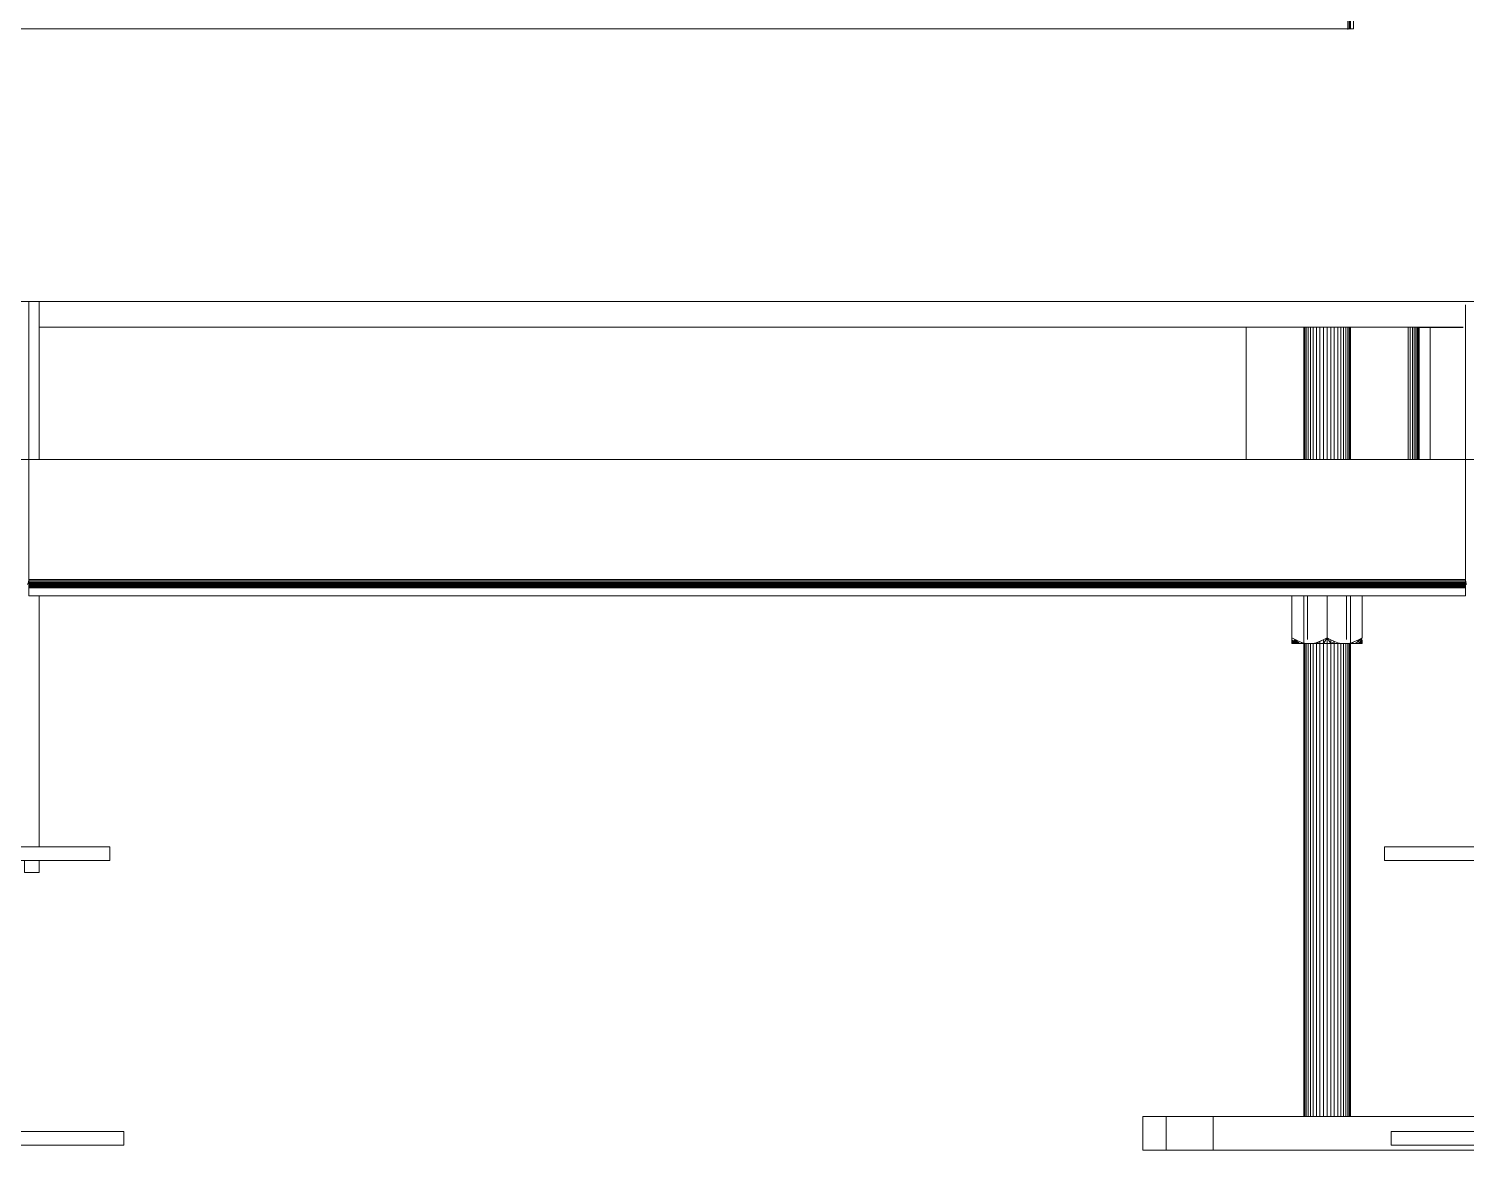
# Model space of a CAD drawing. Header units: centimetres. Extents: x -336 to 16318, y -437 to 1921.
# Drawn here: x 5753.01 to 5792.03, y 94 to 124.44 of the extents above; entities that cross this region are included whole.
import ezdxf

# ---------------------------------------------------------------- set-up
doc = ezdxf.new("R2010")
doc.units = ezdxf.units.CM
doc.layers.add('M-EQPM', color=7, linetype='Continuous', lineweight=9)

# ---------------------------------------------------------------- blocks, each defined once
blk = doc.blocks.new('EQ-07-003 - EQ-07-003_dwg_Agrupar_499-1581494-Section 6')
at = {"layer": 'M-EQPM', "color": 136, "true_color": 0x007f7f}
for p, q in [((5786.048, 116.341), (5786.048, 112.746)), ((5786.048, 116.341), (5786.048, 112.746)), ((5786.048, 116.341), (5786.048, 112.746)), ((5790.451, 116.341), (5790.448, 112.746)), ((5790.448, 116.341), (5790.448, 112.746)), ((5790.448, 112.746), (5790.448, 116.341)), ((5790.448, 116.341), (5790.448, 112.746)), ((5790.448, 112.746), (5790.451, 116.341)), ((5790.451, 116.341), (5790.448, 112.746)), ((5790.508, 116.341), (5790.507, 112.746)), ((5790.507, 112.746), (5790.508, 116.341)), ((5790.508, 116.341), (5790.507, 112.746)), ((5790.563, 116.341), (5790.564, 112.746)), ((5790.564, 112.746), (5790.563, 116.341)), ((5790.564, 112.746), (5790.563, 116.341)), ((5790.566, 116.341), (5790.564, 112.746)), ((5790.566, 116.341), (5790.564, 112.746)), ((5790.564, 112.746), (5790.566, 116.341)), ((5790.616, 116.341), (5790.616, 112.746)), ((5790.616, 116.341), (5790.616, 112.746)), ((5790.616, 116.341), (5790.616, 112.746)), ((5790.659, 116.341), (5790.66, 112.746)), ((5790.66, 112.746), (5790.659, 116.341)), ((5790.659, 116.341), (5790.66, 112.746)), ((5790.694, 116.341), (5790.696, 112.746)), ((5790.696, 112.746), (5790.694, 116.341)), ((5790.694, 116.341), (5790.696, 112.746)), ((5790.722, 116.341), (5790.724, 112.746)), ((5790.724, 112.746), (5790.722, 116.341)), ((5790.722, 116.341), (5790.724, 112.746)), ((5790.738, 116.341), (5790.742, 112.746)), ((5790.742, 112.746), (5790.738, 116.341)), ((5790.738, 116.341), (5790.742, 112.746)), ((5790.748, 116.331), (5791.048, 116.331)), ((5790.748, 116.331), (5790.748, 112.746)), ((5791.048, 116.331), (5790.748, 116.331)), ((5791.945, 116.331), (5791.048, 116.331)), ((5791.048, 116.331), (5791.048, 112.746)), ((5791.048, 116.331), (5791.048, 112.746)), ((5791.945, 116.331), (5791.048, 116.331)), ((5791.048, 116.331), (5791.048, 112.746))]:
    blk.add_line(p, q, dxfattribs=at)
at = {"layer": 'M-EQPM', "color": 136, "true_color": 0x007f7f, "flags": 128}
for points in [[(5791.048, 112.746), (5791.048, 116.331), (5790.748, 116.331)], [(5791.048, 112.746), (5791.048, 116.331), (5791.945, 116.331)]]:
    blk.add_lwpolyline(points, dxfattribs=at)
blk.add_lwpolyline([(5790.748, 112.746), (5790.748, 116.331)], close=True, dxfattribs=at)
blk = doc.blocks.new('EQ-07-003 - EQ-07-003_dwg_Agrupar_724-1581502-Section 6')
at = {"layer": 'M-EQPM', "color": 136, "true_color": 0x007f7f}
for p, q in [((5788.814, 130.606), (5788.814, 124.418)), ((5788.852, 130.606), (5788.852, 124.423)), ((5788.875, 130.606), (5788.875, 124.426)), ((5788.883, 130.606), (5788.883, 124.427)), ((5788.883, 124.427), (5788.883, 130.606)), ((5788.883, 124.427), (5788.883, 130.606)), ((5787.613, 116.341), (5787.613, 112.746)), ((5787.613, 116.341), (5787.613, 112.746)), ((5787.613, 116.341), (5787.613, 112.746)), ((5787.621, 116.341), (5787.621, 112.746)), ((5787.621, 112.746), (5787.621, 116.341)), ((5787.621, 116.341), (5787.621, 112.746)), ((5787.644, 116.341), (5787.644, 112.746)), ((5787.644, 112.746), (5787.644, 116.341)), ((5787.644, 116.341), (5787.644, 112.746)), ((5787.682, 116.341), (5787.682, 112.746)), ((5787.682, 116.341), (5787.682, 112.746)), ((5787.682, 112.746), (5787.682, 116.341)), ((5787.734, 116.341), (5787.734, 112.746)), ((5787.734, 112.746), (5787.734, 116.341)), ((5787.734, 116.341), (5787.734, 112.746)), ((5787.799, 116.341), (5787.799, 112.746)), ((5787.799, 116.341), (5787.799, 112.746)), ((5787.799, 112.746), (5787.799, 116.341)), ((5787.875, 116.341), (5787.875, 112.746)), ((5787.875, 112.746), (5787.875, 116.341)), ((5787.875, 116.341), (5787.875, 112.746)), ((5787.96, 116.341), (5787.96, 112.746)), ((5787.96, 112.746), (5787.96, 116.341)), ((5787.96, 116.341), (5787.96, 112.746)), ((5788.052, 116.341), (5788.052, 112.746)), ((5788.052, 116.341), (5788.052, 112.746)), ((5788.052, 112.746), (5788.052, 116.341)), ((5788.149, 116.341), (5788.149, 112.746)), ((5788.149, 112.746), (5788.149, 116.341)), ((5788.149, 116.341), (5788.149, 112.746)), ((5788.248, 116.341), (5788.248, 112.746)), ((5788.248, 116.341), (5788.248, 112.746)), ((5788.248, 112.746), (5788.248, 116.341)), ((5788.347, 116.341), (5788.347, 112.746)), ((5788.347, 112.746), (5788.347, 116.341)), ((5788.347, 116.341), (5788.347, 112.746)), ((5788.444, 116.341), (5788.444, 112.746)), ((5788.444, 112.746), (5788.444, 116.341)), ((5788.444, 116.341), (5788.444, 112.746)), ((5788.536, 116.341), (5788.536, 112.746)), ((5788.536, 116.341), (5788.536, 112.746)), ((5788.536, 112.746), (5788.536, 116.341)), ((5788.621, 116.341), (5788.621, 112.746)), ((5788.621, 112.746), (5788.621, 116.341)), ((5788.621, 116.341), (5788.621, 112.746)), ((5788.697, 116.341), (5788.697, 112.746)), ((5788.697, 116.341), (5788.697, 112.746)), ((5788.697, 112.746), (5788.697, 116.341)), ((5788.762, 116.341), (5788.762, 112.746)), ((5788.762, 112.746), (5788.762, 116.341)), ((5788.762, 116.341), (5788.762, 112.746)), ((5788.814, 116.341), (5788.814, 112.746)), ((5788.814, 112.746), (5788.814, 116.341)), ((5788.814, 116.341), (5788.814, 112.746)), ((5788.852, 116.341), (5788.852, 112.746)), ((5788.852, 116.341), (5788.852, 112.746)), ((5788.852, 112.746), (5788.852, 116.341)), ((5788.875, 116.341), (5788.875, 112.746)), ((5788.875, 112.746), (5788.875, 116.341)), ((5788.875, 116.341), (5788.875, 112.746)), ((5788.883, 116.341), (5788.883, 112.746)), ((5788.883, 112.746), (5788.883, 116.341)), ((5788.883, 112.746), (5788.883, 116.341)), ((5787.613, 109.046), (5787.613, 94.92)), ((5788.883, 109.046), (5788.883, 94.92)), ((5787.613, 107.77), (5787.613, 94.92)), ((5787.613, 107.77), (5787.613, 94.92)), ((5787.621, 107.768), (5787.621, 94.92)), ((5787.621, 94.92), (5787.621, 107.768)), ((5787.621, 107.768), (5787.621, 94.92)), ((5787.644, 107.764), (5787.644, 94.92)), ((5787.644, 94.92), (5787.644, 107.764)), ((5787.644, 107.764), (5787.644, 94.92)), ((5787.682, 107.756), (5787.682, 94.92)), ((5787.682, 107.756), (5787.682, 94.92)), ((5787.682, 94.92), (5787.682, 107.756)), ((5787.734, 107.753), (5787.734, 94.92)), ((5787.734, 94.92), (5787.734, 107.753)), ((5787.734, 107.753), (5787.734, 94.92)), ((5787.799, 107.752), (5787.799, 94.92)), ((5787.799, 107.752), (5787.799, 94.92)), ((5787.799, 94.92), (5787.799, 107.752)), ((5787.875, 107.759), (5787.875, 94.92)), ((5787.875, 94.92), (5787.875, 107.759)), ((5787.875, 107.759), (5787.875, 94.92)), ((5787.96, 107.777), (5787.96, 94.92)), ((5787.96, 94.92), (5787.96, 107.777)), ((5787.96, 107.777), (5787.96, 94.92)), ((5788.052, 107.813), (5788.052, 94.92)), ((5788.052, 107.813), (5788.052, 94.92)), ((5788.052, 94.92), (5788.052, 107.813)), ((5788.149, 107.849), (5788.149, 94.92)), ((5788.149, 94.92), (5788.149, 107.849)), ((5788.149, 107.849), (5788.149, 94.92)), ((5788.248, 107.907), (5788.248, 94.92)), ((5788.248, 107.907), (5788.248, 94.92)), ((5788.248, 94.92), (5788.248, 107.907)), ((5788.347, 107.849), (5788.347, 94.92)), ((5788.347, 94.92), (5788.347, 107.849)), ((5788.347, 107.849), (5788.347, 94.92)), ((5788.444, 107.806), (5788.444, 94.92)), ((5788.444, 94.92), (5788.444, 107.806)), ((5788.444, 107.806), (5788.444, 94.92)), ((5788.536, 107.776), (5788.536, 94.92)), ((5788.536, 107.776), (5788.536, 94.92)), ((5788.536, 94.92), (5788.536, 107.776)), ((5788.621, 107.759), (5788.621, 94.92)), ((5788.621, 94.92), (5788.621, 107.759)), ((5788.621, 107.759), (5788.621, 94.92)), ((5788.697, 107.752), (5788.697, 94.92)), ((5788.697, 107.752), (5788.697, 94.92)), ((5788.697, 94.92), (5788.697, 107.752)), ((5788.762, 107.753), (5788.762, 94.92)), ((5788.762, 94.92), (5788.762, 107.753)), ((5788.762, 107.753), (5788.762, 94.92)), ((5788.814, 107.756), (5788.814, 94.92)), ((5788.814, 94.92), (5788.814, 107.756)), ((5788.814, 107.756), (5788.814, 94.92)), ((5788.852, 107.764), (5788.852, 94.92)), ((5788.852, 107.764), (5788.852, 94.92)), ((5788.852, 94.92), (5788.852, 107.764)), ((5788.875, 107.768), (5788.875, 94.92)), ((5788.875, 94.92), (5788.875, 107.768)), ((5788.875, 107.768), (5788.875, 94.92)), ((5788.883, 94.92), (5788.883, 107.77)), ((5788.883, 94.92), (5788.883, 107.77))]:
    blk.add_line(p, q, dxfattribs=at)
at = {"layer": 'M-EQPM', "color": 136, "true_color": 0x007f7f, "flags": 128}
for points in [[(5788.757, 130.79), (5788.852, 130.606), (5788.852, 124.423)], [(5788.852, 124.423), (5788.852, 130.606), (5788.875, 130.606)]]:
    blk.add_lwpolyline(points, dxfattribs=at)
for points in [[(5788.814, 124.418), (5788.814, 130.606)], [(5788.875, 124.426), (5788.875, 130.606)]]:
    blk.add_lwpolyline(points, close=True, dxfattribs=at)
blk = doc.blocks.new('EQ-07-003 - EQ-07-003_dwg_Agrupar_726-1581510-Section 6')
at = {"layer": 'M-EQPM', "color": 136, "true_color": 0x007f7f}
for p, q in [((5787.295, 109.046), (5787.295, 107.907)), ((5787.719, 107.863), (5787.719, 109.046)), ((5788.248, 109.046), (5788.248, 107.907)), ((5788.777, 107.863), (5788.777, 109.046)), ((5789.2, 109.046), (5789.2, 107.907)), ((5787.295, 107.907), (5787.398, 107.849)), ((5787.295, 107.907), (5787.295, 107.849)), ((5787.423, 107.75), (5787.295, 107.849)), ((5787.295, 107.849), (5787.295, 107.775)), ((5787.295, 107.806), (5787.295, 107.849)), ((5787.295, 107.806), (5787.295, 107.849)), ((5787.295, 107.775), (5787.295, 107.806)), ((5787.295, 107.756), (5787.295, 107.775)), ((5787.295, 107.756), (5787.295, 107.775)), ((5787.295, 107.75), (5787.295, 107.756)), ((5787.295, 107.75), (5787.295, 107.756)), ((5787.316, 107.75), (5787.295, 107.75)), ((5787.295, 107.75), (5787.316, 107.75)), ((5787.378, 107.75), (5787.316, 107.75)), ((5787.316, 107.75), (5787.378, 107.75)), ((5787.477, 107.75), (5787.353, 107.857)), ((5787.423, 107.75), (5787.353, 107.836)), ((5787.378, 107.75), (5787.353, 107.798)), ((5787.378, 107.75), (5787.398, 107.849)), ((5787.378, 107.75), (5787.423, 107.75)), ((5787.477, 107.75), (5787.378, 107.75)), ((5787.477, 107.75), (5787.398, 107.849)), ((5787.398, 107.849), (5787.495, 107.806)), ((5787.423, 107.75), (5787.477, 107.75)), ((5787.611, 107.75), (5787.477, 107.75)), ((5787.477, 107.75), (5787.611, 107.75)), ((5787.495, 107.806), (5787.589, 107.775)), ((5787.589, 107.775), (5787.68, 107.756)), ((5787.589, 107.775), (5787.68, 107.756)), ((5787.611, 107.75), (5787.772, 107.75)), ((5787.772, 107.75), (5787.68, 107.756)), ((5787.772, 107.75), (5787.863, 107.756)), ((5787.772, 107.75), (5787.954, 107.75)), ((5787.863, 107.756), (5787.955, 107.775)), ((5787.863, 107.756), (5787.955, 107.775)), ((5787.902, 107.75), (5787.99, 107.75)), ((5787.99, 107.75), (5787.902, 107.75)), ((5787.954, 107.75), (5788.148, 107.75)), ((5787.955, 107.775), (5788.145, 107.849)), ((5787.99, 107.75), (5788.083, 107.75)), ((5788.083, 107.75), (5787.99, 107.75)), ((5788.048, 107.806), (5788.145, 107.849)), ((5788.083, 107.75), (5788.182, 107.75)), ((5788.083, 107.75), (5788.182, 107.75)), ((5788.248, 107.907), (5788.145, 107.849)), ((5788.148, 107.75), (5788.248, 107.907)), ((5788.348, 107.75), (5788.148, 107.75)), ((5788.281, 107.75), (5788.182, 107.75)), ((5788.281, 107.75), (5788.182, 107.75)), ((5788.348, 107.75), (5788.248, 107.907)), ((5788.248, 107.907), (5788.351, 107.849)), ((5788.38, 107.75), (5788.281, 107.75)), ((5788.38, 107.75), (5788.281, 107.75)), ((5788.542, 107.75), (5788.348, 107.75)), ((5788.351, 107.849), (5788.448, 107.806)), ((5788.476, 107.75), (5788.38, 107.75)), ((5788.476, 107.75), (5788.38, 107.75)), ((5788.448, 107.806), (5788.541, 107.775)), ((5788.566, 107.75), (5788.476, 107.75)), ((5788.476, 107.75), (5788.566, 107.75)), ((5788.541, 107.775), (5788.633, 107.756)), ((5788.541, 107.775), (5788.633, 107.756)), ((5788.724, 107.75), (5788.542, 107.75)), ((5788.648, 107.75), (5788.566, 107.75)), ((5788.648, 107.75), (5788.566, 107.75)), ((5788.724, 107.75), (5788.633, 107.756)), ((5788.724, 107.75), (5788.816, 107.756)), ((5788.885, 107.75), (5788.724, 107.75)), ((5788.816, 107.756), (5788.907, 107.775)), ((5788.816, 107.756), (5788.907, 107.775)), ((5788.862, 107.75), (5788.828, 107.75)), ((5788.862, 107.75), (5788.828, 107.75)), ((5788.884, 107.75), (5788.885, 107.75)), ((5788.884, 107.75), (5788.885, 107.75)), ((5788.885, 107.75), (5788.884, 107.75)), ((5788.885, 107.75), (5789.019, 107.75)), ((5789.019, 107.75), (5788.885, 107.75)), ((5789.098, 107.849), (5788.907, 107.775)), ((5789.019, 107.75), (5789.2, 107.907)), ((5789.2, 107.907), (5789.019, 107.75)), ((5789.019, 107.75), (5789.118, 107.75)), ((5789.118, 107.75), (5789.019, 107.75)), ((5789.118, 107.75), (5789.019, 107.75)), ((5789.098, 107.849), (5789.2, 107.907)), ((5789.2, 107.907), (5789.098, 107.849)), ((5789.118, 107.75), (5789.098, 107.849)), ((5789.118, 107.75), (5789.2, 107.907)), ((5789.118, 107.75), (5789.2, 107.907)), ((5789.118, 107.75), (5789.18, 107.75)), ((5789.18, 107.75), (5789.118, 107.75)), ((5789.18, 107.75), (5789.2, 107.75)), ((5789.2, 107.75), (5789.18, 107.75)), ((5789.2, 107.775), (5789.2, 107.849)), ((5789.2, 107.806), (5789.2, 107.849)), ((5789.2, 107.775), (5789.2, 107.806)), ((5789.2, 107.756), (5789.2, 107.775)), ((5789.2, 107.756), (5789.2, 107.775)), ((5789.2, 107.75), (5789.2, 107.756)), ((5789.2, 107.75), (5789.2, 107.756))]:
    blk.add_line(p, q, dxfattribs=at)
at = {"layer": 'M-EQPM', "color": 136, "true_color": 0x007f7f, "flags": 128}
for points in [[(5787.295, 109.046), (5787.295, 107.907)], [(5789.2, 109.046), (5789.2, 107.907)]]:
    blk.add_lwpolyline(points, close=True, dxfattribs=at)
for points in [[(5788.148, 107.75), (5788.248, 107.907), (5788.248, 109.046)], [(5788.148, 107.75), (5788.348, 107.75), (5788.248, 107.907), (5788.248, 109.046)], [(5787.295, 107.907), (5787.398, 107.849), (5787.477, 107.75), (5787.495, 107.806)], [(5787.295, 107.806), (5787.295, 107.775), (5787.378, 107.75), (5787.295, 107.806), (5787.295, 107.849), (5787.378, 107.75)], [(5787.295, 107.849), (5787.378, 107.75), (5787.295, 107.806), (5787.316, 107.75), (5787.295, 107.775), (5787.295, 107.806)], [(5787.295, 107.849), (5787.423, 107.75), (5787.353, 107.836)], [(5787.398, 107.849), (5787.378, 107.75), (5787.477, 107.75), (5787.378, 107.75), (5787.316, 107.75), (5787.295, 107.75), (5787.316, 107.75), (5787.378, 107.75), (5787.423, 107.75), (5787.477, 107.75), (5787.611, 107.75), (5787.772, 107.75), (5787.954, 107.75), (5788.148, 107.75), (5788.348, 107.75), (5788.542, 107.75), (5788.724, 107.75), (5788.885, 107.75), (5789.019, 107.75), (5789.118, 107.75), (5789.18, 107.75), (5789.2, 107.75), (5789.18, 107.75), (5789.118, 107.75), (5789.019, 107.75), (5788.885, 107.75), (5788.884, 107.75)], [(5787.295, 107.775), (5787.295, 107.756), (5787.316, 107.75)], [(5787.295, 107.756), (5787.295, 107.775), (5787.316, 107.75), (5787.295, 107.756), (5787.295, 107.75), (5787.295, 107.756)], [(5787.353, 107.857), (5787.477, 107.75), (5787.423, 107.75), (5787.353, 107.836)], [(5787.398, 107.849), (5787.378, 107.75), (5787.353, 107.798)], [(5787.611, 107.75), (5787.477, 107.75), (5787.398, 107.849)], [(5787.589, 107.775), (5787.495, 107.806), (5787.398, 107.849)], [(5787.589, 107.775), (5787.477, 107.75), (5787.495, 107.806)], [(5787.863, 107.756), (5787.772, 107.75), (5787.68, 107.756)], [(5788.048, 107.806), (5787.955, 107.775), (5788.148, 107.75), (5788.118, 107.767)], [(5788.145, 107.849), (5788.248, 107.907), (5788.351, 107.849), (5788.348, 107.75), (5788.448, 107.806)], [(5788.541, 107.775), (5788.448, 107.806), (5788.351, 107.849)], [(5788.816, 107.756), (5788.724, 107.75), (5788.633, 107.756)], [(5789.019, 107.75), (5788.907, 107.775), (5789.001, 107.806)], [(5789.019, 107.75), (5789.118, 107.75), (5789.098, 107.849), (5789.2, 107.907), (5789.118, 107.75), (5789.098, 107.849), (5789.001, 107.806)], [(5789.2, 107.907), (5789.118, 107.75), (5789.2, 107.849), (5789.2, 107.806), (5789.118, 107.75), (5789.2, 107.775), (5789.2, 107.806)], [(5789.18, 107.75), (5789.2, 107.806), (5789.118, 107.75), (5789.2, 107.849)], [(5789.2, 107.775), (5789.2, 107.756), (5789.18, 107.75), (5789.2, 107.775), (5789.2, 107.806), (5789.2, 107.849)], [(5789.2, 107.756), (5789.2, 107.775), (5789.18, 107.75), (5789.2, 107.756), (5789.2, 107.75), (5789.2, 107.756)]]:
    blk.add_lwpolyline(points, dxfattribs=at)
blk = doc.blocks.new('EQ-07-003 - EQ-07-003_dwg_Agrupar_735-1581512-Section 6')
at = {"layer": 'M-EQPM', "color": 136, "true_color": 0x007f7f}
for p, q in [((5783.248, 94.92), (5783.248, 94)), ((5783.248, 94.92), (5793.248, 94.92)), ((5793.248, 94.92), (5783.248, 94.92)), ((5783.891, 94.92), (5783.883, 94.92)), ((5783.891, 94.92), (5783.883, 94.92)), ((5783.883, 94.92), (5783.883, 94)), ((5785.153, 94.92), (5785.145, 94.92)), ((5785.153, 94.92), (5785.145, 94.92)), ((5785.153, 94.92), (5785.153, 94)), ((5793.248, 94.511), (5793.248, 94.92)), ((5793.248, 94.92), (5793.248, 94.511)), ((5793.248, 94), (5793.248, 94.141)), ((5793.248, 94), (5793.248, 94.141)), ((5793.248, 94.141), (5793.248, 94)), ((5783.248, 94), (5793.248, 94)), ((5783.891, 94), (5783.883, 94)), ((5783.891, 94), (5783.883, 94)), ((5785.145, 94), (5785.153, 94)), ((5785.153, 94), (5785.145, 94))]:
    blk.add_line(p, q, dxfattribs=at)
at = {"layer": 'M-EQPM', "color": 136, "true_color": 0x007f7f, "flags": 128}
for points in [[(5793.248, 94.511), (5793.248, 94.92), (5783.248, 94.92), (5783.248, 94)], [(5783.248, 94.92), (5783.248, 94), (5793.248, 94), (5783.248, 94)]]:
    blk.add_lwpolyline(points, dxfattribs=at)
blk = doc.blocks.new('EQ-07-003 - EQ-07-003_dwg_Agrupar_723-1581515-Section 6')
at = {"layer": 'M-EQPM', "color": 136, "true_color": 0x007f7f}
for p, q in [((5787.423, 107.75), (5787.295, 107.849)), ((5787.295, 107.849), (5787.295, 107.782)), ((5787.295, 107.806), (5787.295, 107.781)), ((5787.328, 107.75), (5787.378, 107.75)), ((5787.477, 107.75), (5787.353, 107.857)), ((5787.423, 107.75), (5787.353, 107.836)), ((5787.378, 107.75), (5787.423, 107.75)), ((5787.423, 107.75), (5787.477, 107.75)), ((5787.477, 107.75), (5787.611, 107.75)), ((5788.885, 107.75), (5788.884, 107.75)), ((5788.885, 107.75), (5788.884, 107.75)), ((5789.019, 107.75), (5788.885, 107.75)), ((5789.019, 107.75), (5788.907, 107.775)), ((5789.118, 107.75), (5789.019, 107.75)), ((5789.118, 107.75), (5789.098, 107.849)), ((5789.118, 107.75), (5789.2, 107.907)), ((5789.168, 107.75), (5789.118, 107.75)), ((5789.2, 107.806), (5789.2, 107.849)), ((5789.2, 107.781), (5789.2, 107.806))]:
    blk.add_line(p, q, dxfattribs=at)
at = {"layer": 'M-EQPM', "color": 136, "true_color": 0x007f7f, "flags": 128}
for points in [[(5787.306, 107.772), (5787.378, 107.75), (5787.295, 107.806), (5787.295, 107.849), (5787.378, 107.75)], [(5787.295, 107.849), (5787.423, 107.75), (5787.353, 107.836)], [(5787.611, 107.75), (5787.477, 107.75), (5787.423, 107.75), (5787.378, 107.75), (5787.328, 107.75)], [(5787.353, 107.857), (5787.477, 107.75), (5787.423, 107.75), (5787.353, 107.836)], [(5789.168, 107.75), (5789.118, 107.75), (5789.019, 107.75), (5788.885, 107.75), (5788.884, 107.75)], [(5789.019, 107.75), (5789.118, 107.75), (5789.098, 107.849)], [(5789.2, 107.907), (5789.118, 107.75), (5789.098, 107.849)], [(5789.186, 107.766), (5789.2, 107.806), (5789.118, 107.75), (5789.2, 107.849)], [(5789.2, 107.781), (5789.2, 107.806), (5789.2, 107.849)]]:
    blk.add_lwpolyline(points, dxfattribs=at)
blk = doc.blocks.new('EQ-07-003 - EQ-07-003_dwg_Agrupar_558-1581517-Section 6')
for name in ['EQ-07-003 - EQ-07-003_dwg_Agrupar_499-1581494-Section 6', 'EQ-07-003 - EQ-07-003_dwg_Agrupar_724-1581502-Section 6', 'EQ-07-003 - EQ-07-003_dwg_Agrupar_726-1581510-Section 6', 'EQ-07-003 - EQ-07-003_dwg_Agrupar_723-1581515-Section 6', 'EQ-07-003 - EQ-07-003_dwg_Agrupar_735-1581512-Section 6']:
    blk.add_blockref(name, (0, 0))
blk = doc.blocks.new('EQ-07-003 - EQ-07-003_dwg-1581493-Section 6')
blk.add_blockref('EQ-07-003 - EQ-07-003_dwg_Agrupar_558-1581517-Section 6', (0, 0))
blk = doc.blocks.new('EQ-07-003 - EQ-07-003-1581520-Section 6')
blk.add_blockref('EQ-07-003 - EQ-07-003_dwg-1581493-Section 6', (0, 0))
blk = doc.blocks.new('EQ-07-007 - EQ-07-007_dwg_Agrupar_759-1591872-Section 6')
at = {"layer": 'M-EQPM', "color": 253, "true_color": 0x999999}
for p, q in [((5789.988, 94.511), (5799.988, 94.511)), ((5789.988, 94.511), (5789.988, 94.141)), ((5789.988, 94.141), (5789.988, 94.511)), ((5799.988, 94.511), (5789.988, 94.511)), ((5798.091, 94.511), (5798.083, 94.511)), ((5798.083, 94.141), (5798.083, 94.511)), ((5798.083, 94.511), (5798.091, 94.511)), ((5799.345, 94.511), (5799.353, 94.511)), ((5799.353, 94.511), (5799.345, 94.511)), ((5799.353, 94.141), (5799.353, 94.511)), ((5799.988, 94.141), (5799.988, 94.511)), ((5799.988, 94.141), (5789.988, 94.141)), ((5799.988, 94.141), (5789.988, 94.141)), ((5798.091, 94.141), (5798.083, 94.141)), ((5798.083, 94.141), (5798.091, 94.141)), ((5799.345, 94.141), (5799.353, 94.141)), ((5799.353, 94.141), (5799.345, 94.141))]:
    blk.add_line(p, q, dxfattribs=at)
at = {"layer": 'M-EQPM', "color": 253, "true_color": 0x999999, "flags": 128}
blk.add_lwpolyline([(5799.988, 94.511), (5799.988, 94.141), (5789.988, 94.141), (5789.988, 94.511), (5799.988, 94.511), (5799.988, 94.141)], dxfattribs=at)
blk = doc.blocks.new('EQ-07-007 - EQ-07-007_dwg_Agrupar_744-1591877-Section 6')
at = {"layer": 'M-EQPM', "color": 253, "true_color": 0x999999}
for p, q in [((5753.288, 117.038), (5753.288, 112.746)), ((5753.288, 117.038), (5753.288, 112.746)), ((5753.288, 117.038), (5753.288, 112.746)), ((5791.945, 116.341), (5753.288, 116.341)), ((5753.288, 116.341), (5791.945, 116.341)), ((5791.945, 116.341), (5753.288, 116.341)), ((5753.288, 109.046), (5753.288, 102.238)), ((5753.288, 109.046), (5753.288, 102.238)), ((5753.288, 109.046), (5753.288, 102.238)), ((5753.288, 101.868), (5753.288, 101.541)), ((5753.288, 101.868), (5753.288, 101.541)), ((5753.288, 101.541), (5752.888, 101.541)), ((5753.288, 101.541), (5752.888, 101.541))]:
    blk.add_line(p, q, dxfattribs=at)
at = {"layer": 'M-EQPM', "color": 253, "true_color": 0x999999, "flags": 128}
blk.add_lwpolyline([(5753.288, 101.868), (5753.288, 101.541), (5752.888, 101.541), (5752.888, 101.868)], dxfattribs=at)
blk = doc.blocks.new('EQ-07-007 - EQ-07-007_dwg_Agrupar_746-1591882-Section 6')
at = {"layer": 'M-EQPM', "color": 253, "true_color": 0x999999}
for p, q in [((5745.588, 94.141), (5745.588, 94.511)), ((5745.588, 94.511), (5755.588, 94.511)), ((5755.588, 94.511), (5745.588, 94.511)), ((5746.231, 94.511), (5746.223, 94.511)), ((5746.231, 94.511), (5746.223, 94.511)), ((5746.223, 94.141), (5746.223, 94.511)), ((5747.493, 94.511), (5747.485, 94.511)), ((5747.493, 94.511), (5747.485, 94.511)), ((5747.493, 94.511), (5747.493, 94.141)), ((5755.588, 94.141), (5755.588, 94.511)), ((5755.588, 94.511), (5755.588, 94.141)), ((5745.588, 94.141), (5755.588, 94.141)), ((5746.231, 94.141), (5746.223, 94.141)), ((5746.231, 94.141), (5746.223, 94.141)), ((5747.485, 94.141), (5747.493, 94.141)), ((5747.493, 94.141), (5747.485, 94.141))]:
    blk.add_line(p, q, dxfattribs=at)
at = {"layer": 'M-EQPM', "color": 253, "true_color": 0x999999, "flags": 128}
for points in [[(5755.588, 94.141), (5755.588, 94.511), (5745.588, 94.511), (5745.588, 94.141)], [(5745.588, 94.511), (5745.588, 94.141), (5755.588, 94.141), (5745.588, 94.141)]]:
    blk.add_lwpolyline(points, dxfattribs=at)
blk = doc.blocks.new('EQ-07-007 - EQ-07-007_dwg-1591871-Section 6')
for name in ['EQ-07-007 - EQ-07-007_dwg_Agrupar_744-1591877-Section 6', 'EQ-07-007 - EQ-07-007_dwg_Agrupar_746-1591882-Section 6', 'EQ-07-007 - EQ-07-007_dwg_Agrupar_759-1591872-Section 6']:
    blk.add_blockref(name, (0, 0))
blk = doc.blocks.new('EQ-07-007 - EQ-07-007-1585142-Section 6')
blk.add_blockref('EQ-07-007 - EQ-07-007_dwg-1591871-Section 6', (0, 0))
blk = doc.blocks.new('EQ-07-008 - EQ-07-008_dwg_Agrupar_733-1585977-Section 6')
at = {"layer": 'M-EQPM', "color": 136, "true_color": 0x007f7f}
for p, q in [((5745.208, 102.238), (5745.208, 101.868)), ((5745.208, 102.238), (5755.207, 102.238)), ((5755.207, 102.238), (5745.208, 102.238)), ((5745.85, 102.238), (5745.843, 102.238)), ((5745.85, 102.238), (5745.843, 102.238)), ((5745.843, 102.238), (5745.843, 101.868)), ((5747.113, 102.238), (5747.105, 102.238)), ((5747.113, 102.238), (5747.105, 102.238)), ((5747.113, 102.238), (5747.113, 101.868)), ((5755.208, 101.868), (5755.208, 102.238)), ((5755.208, 101.868), (5755.208, 102.238)), ((5755.208, 102.238), (5755.208, 101.868)), ((5745.208, 101.868), (5755.207, 101.868)), ((5755.207, 101.868), (5745.208, 101.868)), ((5745.85, 101.868), (5745.843, 101.868)), ((5745.85, 101.868), (5745.843, 101.868)), ((5747.105, 101.868), (5747.113, 101.868)), ((5747.113, 101.868), (5747.105, 101.868))]:
    blk.add_line(p, q, dxfattribs=at)
at = {"layer": 'M-EQPM', "color": 136, "true_color": 0x007f7f, "flags": 128}
for points in [[(5755.207, 102.238), (5745.208, 102.238), (5745.208, 101.868)], [(5745.208, 102.238), (5745.208, 101.868), (5755.207, 101.868)]]:
    blk.add_lwpolyline(points, dxfattribs=at)
blk = doc.blocks.new('EQ-07-008 - EQ-07-008_dwg_Agrupar_734-1585978-Section 6')
at = {"layer": 'M-EQPM', "color": 136, "true_color": 0x007f7f}
for p, q in [((5789.808, 102.238), (5799.808, 102.238)), ((5789.808, 102.238), (5789.808, 101.868)), ((5789.808, 101.868), (5789.808, 102.238)), ((5799.808, 102.238), (5789.808, 102.238)), ((5797.91, 102.238), (5797.903, 102.238)), ((5797.903, 101.868), (5797.903, 102.238)), ((5797.903, 102.238), (5797.91, 102.238)), ((5799.165, 102.238), (5799.173, 102.238)), ((5799.173, 102.238), (5799.165, 102.238)), ((5799.173, 101.868), (5799.173, 102.238)), ((5799.808, 101.868), (5799.808, 102.238)), ((5799.808, 101.868), (5789.808, 101.868)), ((5799.808, 101.868), (5789.808, 101.868)), ((5797.91, 101.868), (5797.903, 101.868)), ((5797.903, 101.868), (5797.91, 101.868)), ((5799.165, 101.868), (5799.173, 101.868)), ((5799.173, 101.868), (5799.165, 101.868))]:
    blk.add_line(p, q, dxfattribs=at)
at = {"layer": 'M-EQPM', "color": 136, "true_color": 0x007f7f, "flags": 128}
blk.add_lwpolyline([(5799.808, 102.238), (5799.808, 101.868), (5789.808, 101.868), (5789.808, 102.238), (5799.808, 102.238), (5799.808, 101.868)], dxfattribs=at)
blk = doc.blocks.new('EQ-07-008 - EQ-07-008_dwg_Agrupar_499-1585991-Section 6')
at = {"layer": 'M-EQPM', "color": 136, "true_color": 0x007f7f}
for p, q in [((5753.008, 112.746), (5753.008, 117.038)), ((5753.008, 112.746), (5753.008, 117.038)), ((5753.008, 117.038), (5753.008, 112.746)), ((5792.008, 116.947), (5792.008, 112.746)), ((5792.008, 116.947), (5792.008, 112.746)), ((5792.008, 112.746), (5792.008, 116.947)), ((5753.008, 112.746), (5752.708, 112.746)), ((5753.008, 112.746), (5752.708, 112.746)), ((5753.008, 112.746), (5792.008, 112.746)), ((5753.008, 109.49), (5753.008, 112.746)), ((5753.008, 109.49), (5753.008, 112.746)), ((5753.008, 112.746), (5792.008, 112.746)), ((5792.008, 109.49), (5792.008, 112.746)), ((5792.008, 112.746), (5792.008, 109.49)), ((5792.008, 112.746), (5792.308, 112.746)), ((5792.008, 112.746), (5792.008, 109.49)), ((5792.308, 112.746), (5792.008, 112.746)), ((5753.008, 109.49), (5753, 109.421)), ((5753, 109.421), (5753.008, 109.49)), ((5753.008, 109.456), (5753.008, 109.49)), ((5753.008, 109.49), (5792.008, 109.49)), ((5753.008, 109.422), (5753.008, 109.456)), ((5753.008, 109.456), (5792.008, 109.456)), ((5753.008, 109.39), (5753.008, 109.422)), ((5753.008, 109.422), (5792.008, 109.422)), ((5753.008, 109.36), (5753.008, 109.39)), ((5753.008, 109.39), (5792.008, 109.39)), ((5753.008, 109.333), (5753.008, 109.36)), ((5753.008, 109.36), (5792.008, 109.36)), ((5753.008, 109.311), (5753.008, 109.333)), ((5753.008, 109.333), (5792.008, 109.333)), ((5753.008, 109.293), (5753.008, 109.311)), ((5753.008, 109.311), (5792.008, 109.311)), ((5753.008, 109.279), (5753.008, 109.293)), ((5753.008, 109.293), (5792.008, 109.293)), ((5753.008, 109.271), (5753.008, 109.279)), ((5753.008, 109.279), (5792.008, 109.279)), ((5753.008, 109.268), (5753.008, 109.271)), ((5753.008, 109.268), (5753.008, 109.046)), ((5753.008, 109.268), (5792.008, 109.268)), ((5791.945, 109.271), (5792.008, 109.271)), ((5792.008, 109.456), (5792.008, 109.49)), ((5792.008, 109.49), (5792.015, 109.421)), ((5792.008, 109.421), (5792.008, 109.49)), ((5792.008, 109.422), (5792.008, 109.456)), ((5792.008, 109.39), (5792.008, 109.422)), ((5792.008, 109.353), (5792.015, 109.421)), ((5792.008, 109.36), (5792.008, 109.39)), ((5792.008, 109.333), (5792.008, 109.36)), ((5792.008, 109.311), (5792.008, 109.333)), ((5792.008, 109.293), (5792.008, 109.311)), ((5792.008, 109.279), (5792.008, 109.293)), ((5792.008, 109.271), (5792.008, 109.279)), ((5792.008, 109.268), (5792.008, 109.271)), ((5792.008, 109.046), (5792.008, 109.268)), ((5792.015, 109.421), (5792.037, 109.353)), ((5753.008, 109.046), (5792.008, 109.046)), ((5753.008, 109.046), (5792.008, 109.046))]:
    blk.add_line(p, q, dxfattribs=at)
at = {"layer": 'M-EQPM', "color": 136, "true_color": 0x007f7f, "flags": 128}
for points in [[(5752.708, 109.49), (5752.708, 112.746), (5753.008, 112.746), (5753.008, 109.49), (5753, 109.421), (5752.978, 109.353)], [(5792.008, 109.49), (5792.008, 112.746), (5753.008, 112.746)], [(5792.008, 112.746), (5792.008, 109.49), (5753.008, 109.49), (5753.008, 109.456), (5753.008, 109.422), (5753.008, 109.39), (5792.008, 109.39), (5792.008, 109.36), (5753.008, 109.36), (5753.008, 109.333), (5792.008, 109.333), (5792.008, 109.311), (5753.008, 109.311), (5792.008, 109.311), (5792.008, 109.293), (5753.008, 109.293), (5792.008, 109.293), (5792.008, 109.279), (5753.008, 109.279), (5753.008, 109.271), (5753.008, 109.268)], [(5792.322, 109.422), (5792.322, 109.39), (5792.322, 109.422), (5792.311, 109.456), (5792.308, 109.49), (5792.308, 112.746), (5792.008, 112.746), (5792.008, 109.49), (5792.015, 109.421), (5792.037, 109.353)], [(5753.008, 109.49), (5753.008, 109.456), (5753.008, 109.422), (5753.008, 109.39), (5753.008, 109.36), (5753.008, 109.333), (5753.008, 109.311), (5753.008, 109.293), (5753.008, 109.279), (5753.008, 109.271), (5753.008, 109.268)], [(5791.945, 109.271), (5792.008, 109.271), (5792.008, 109.279), (5753.008, 109.279), (5753.008, 109.293), (5753.008, 109.311), (5753.008, 109.333), (5792.008, 109.333), (5792.008, 109.36), (5753.008, 109.36), (5753.008, 109.39), (5792.008, 109.39), (5792.008, 109.422), (5753.008, 109.422), (5792.008, 109.422), (5792.008, 109.456), (5753.008, 109.456), (5792.008, 109.456), (5792.008, 109.49), (5753.008, 109.49)], [(5792.008, 109.268), (5753.008, 109.268), (5792.008, 109.268), (5792.008, 109.046)], [(5792.008, 109.268), (5792.008, 109.046), (5753.008, 109.046)], [(5792.008, 109.268), (5792.008, 109.271), (5791.945, 109.271)], [(5792.008, 109.49), (5792.008, 109.456), (5792.008, 109.422), (5792.008, 109.39), (5792.008, 109.36), (5792.008, 109.333), (5792.008, 109.311), (5792.008, 109.293), (5792.008, 109.279), (5792.008, 109.271), (5792.008, 109.268)]]:
    blk.add_lwpolyline(points, dxfattribs=at)
blk.add_lwpolyline([(5753.008, 109.268), (5753.008, 109.046)], close=True, dxfattribs=at)
blk = doc.blocks.new('EQ-07-008 - EQ-07-008_dwg-1585974-Section 6')
for name in ['EQ-07-008 - EQ-07-008_dwg_Agrupar_499-1585991-Section 6', 'EQ-07-008 - EQ-07-008_dwg_Agrupar_733-1585977-Section 6', 'EQ-07-008 - EQ-07-008_dwg_Agrupar_734-1585978-Section 6']:
    blk.add_blockref(name, (0, 0))
blk = doc.blocks.new('EQ-07-008 - EQ-07-008-1586000-Section 6')
blk.add_blockref('EQ-07-008 - EQ-07-008_dwg-1585974-Section 6', (0, 0))
blk = doc.blocks.new('EQ-07-009 - EQ-07-009_dwg_Agrupar_772-1586792-Section 6')
at = {"layer": 'M-EQPM', "color": 136, "true_color": 0x007f7f}
for p, q in [((5788.965, 124.438), (5788.965, 191.719)), ((5735.165, 124.438), (5788.965, 124.438)), ((5810.165, 117.038), (5735.165, 117.038)), ((5810.165, 117.038), (5735.165, 117.038))]:
    blk.add_line(p, q, dxfattribs=at)
at = {"layer": 'M-EQPM', "color": 136, "true_color": 0x007f7f, "flags": 128}
blk.add_lwpolyline([(5788.965, 191.719), (5788.965, 124.438), (5735.165, 124.438), (5730.165, 120.738), (5730.165, 110.378), (5735.165, 110.378), (5735.165, 117.038), (5810.165, 117.038), (5810.165, 110.378), (5815.165, 110.378), (5815.165, 120.738), (5810.165, 124.438), (5798.965, 124.438)], dxfattribs=at)
blk = doc.blocks.new('EQ-07-009 - EQ-07-009_dwg-1586791-Section 6')
blk.add_blockref('EQ-07-009 - EQ-07-009_dwg_Agrupar_772-1586792-Section 6', (0, 0))
blk = doc.blocks.new('EQ-07-009 - EQ-07-009-1586804-Section 6')
blk.add_blockref('EQ-07-009 - EQ-07-009_dwg-1586791-Section 6', (0, 0))
blk = doc.blocks.new('PQ_RVR_MEP-01_ZZ_ZZ_MO_T_A_rvt-1-Section 6')
at = {"layer": 'M-EQPM', "color": 7, "lineweight": 9, "true_color": 0xffffff}
for name in ['EQ-07-003 - EQ-07-003-1581520-Section 6', 'EQ-07-008 - EQ-07-008-1586000-Section 6', 'EQ-07-007 - EQ-07-007-1585142-Section 6', 'EQ-07-009 - EQ-07-009-1586804-Section 6']:
    blk.add_blockref(name, (0, 0), dxfattribs=at)

msp = doc.modelspace()

# ---------------------------------------------------------------- block references
at = {"lineweight": 5}
msp.add_blockref('PQ_RVR_MEP-01_ZZ_ZZ_MO_T_A_rvt-1-Section 6', (0, 0), dxfattribs=at)

doc.saveas('drawing.dxf')
